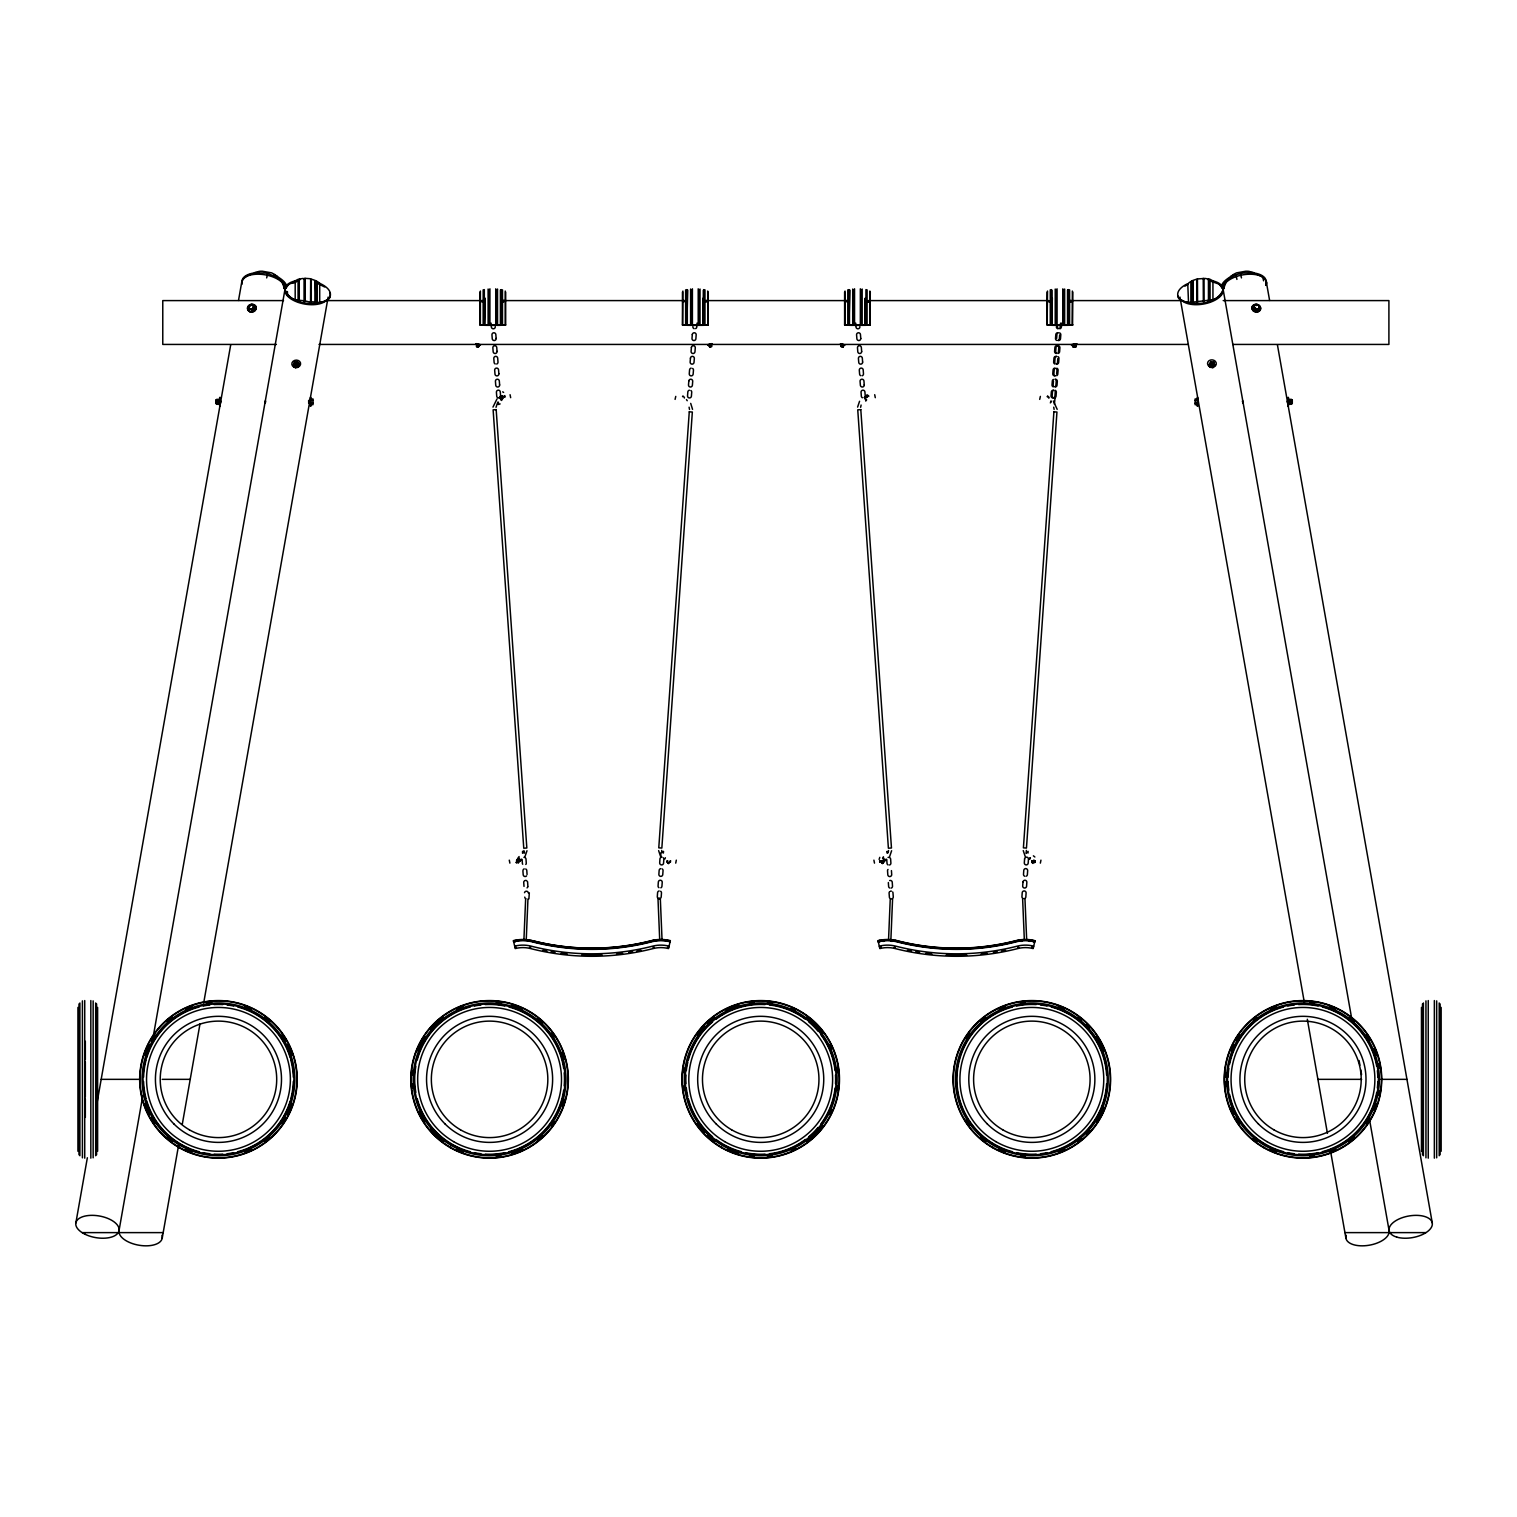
<?xml version="1.0" encoding="UTF-8"?>
<svg xmlns="http://www.w3.org/2000/svg" width="1517" height="1517" viewBox="0 0 1517 1517"><rect width="100%" height="100%" fill="white"/><g stroke="black" fill="none" stroke-linecap="round" stroke-linejoin="round"><path stroke-width="1.5" d="M217.159 400.374L217.5 403.313M217.159 401.284C216.779 402.233 217.879 403.693 215.831 403.332M215.831 400.924L217.822 403.181M217.481 401.417L217.519 401.815M215.831 403.257L216.172 401.284M216.703 403.257L216.495 400.924M216.817 403.2L217.481 402.214M1211.002 364.023C1208.973 371.001 1216.71 361.994 1209.959 365.369L1209.997 366.185M1212.823 367.664L1214.586 365.806L1213.657 362.051L1210.831 361.653L1208.954 364.99L1210.016 367.266L1212.823 367.664L1213.297 365.294L1211.742 363.871M1213.24 366.204L1213.221 362.904M220.97 401.19L220.534 403.257M264.982 401.19L264.792 402.707M523.915 939.8L525.64 898.898M526.247 939.914L527.954 898.993M888.545 939.8L890.251 898.898M890.877 939.914L892.584 898.993M500.117 403.92L498.524 404.489L498.6 402.934M882.022 863.173L882.591 860.803M882.117 862.87L882.799 861.315M883.88 861.675L883.141 862.509L883.065 860.67M522.55 853.256L522.55 851.321M887.18 853.256L887.18 851.321M217.519 402.593L216.836 401L216.495 402.441L217.5 401.284M661.147 857.314C659.952 850.127 661.564 853.749 663.479 851.359M663.384 853.066L663.498 851.625M1026.042 853.426L1026.269 851.985M1028.014 853.066L1028.109 851.359M1223.195 289.69L1225.793 282.864M697.043 323.121L696.739 327.008A1.953 1.953 0 0 1 695.639 328.601M667.177 860.651L667.12 862.414M667.461 860.727L667.442 862.49M667.632 860.765L667.613 862.301A2.162 1.081 -83.7 0 0 669.452 862.377M670.23 860.765L670.04 862.054M670.609 860.708L670.4 862.244M1053.443 381.032L1053.139 384.901A1.953 1.953 0 0 0 1053.594 386.323M1056.628 338.443L1056.913 334.555A1.953 1.953 0 0 1 1058.013 332.944M1056.666 374.073L1056.97 370.205A1.953 1.953 0 0 0 1056.496 368.783M1057.823 358.467L1057.539 362.335A1.953 1.953 0 0 1 1056.439 363.947M1059.681 334.859L1059.378 338.746A1.953 1.953 0 0 1 1058.278 340.339M1060.554 323.121L1060.25 327.008A1.953 1.953 0 0 1 1059.587 328.336M1054.41 404.299L1055.017 398.004M1061.672 323.121L1061.369 327.008A1.953 1.953 0 0 1 1059.795 328.772M1031.788 860.651L1031.75 862.414M1032.072 860.727L1032.053 862.49M1034.67 862.054L1034.859 860.765M1035.239 860.708L1035.03 862.244M1210.016 367.266L1210.13 365.768C1209.732 368.119 1211.078 363.132 1212.367 364.232M1210.831 361.653L1210.585 362.885M1214.586 365.806L1213.657 362.051M1287.592 403.257L1287.156 401.19M1253.725 308.899L1254.256 305.391L1256.834 304.519L1259.129 306.093L1258.617 309.601L1256.019 310.473L1253.725 308.899L1254.256 305.391M1210.282 366.204L1210.016 364.668M1209.921 365.768L1210.319 364.82M1213.543 366.185L1213.714 364.175M1210.509 281.138L1219.365 284.229L1223.138 289.444C1217.734 305.012 1191.224 306.984 1178.993 298.773A22.888 11.34 -8.4 0 1 1177.837 295.967M1212.481 364.744L1212.974 362.639L1210.794 362.885M304.784 279.109L303.078 278.445A56.774 45.396 -32.1 0 0 299.247 279.166L299.266 300.157A52.014 41.812 47.6 0 1 300.669 300.442A53.474 46.041 22.4 0 1 303.078 300.669L304.784 301.618L304.898 278.332L309.525 278.654L310.663 278.938L310.549 302.281L312.426 301.845A56.774 45.396 -32.1 0 1 316.105 302.111L315.327 280.512A53.816 46.344 22.4 0 0 312.426 279.507L310.663 278.938M304.784 301.618L304.898 278.332M310.549 302.281L304.898 300.859M315.138 281.157L316.105 280.91M315.138 281.157L317.243 281.536A11.283 9.064 47.6 0 1 318.873 282.598A5.347 4.286 47.6 0 1 319.423 283.091L320.371 283.641A22.888 11.34 9.1 0 1 322.723 302.035L319.063 302.471A10.448 7.149 -49.2 0 0 317.906 302.357L315.138 302.717L316.105 302.111M481.23 301.542L481.363 300.556M503.094 301.542L503.227 300.556M684.091 301.864L684.091 300.366M683.807 301.314L684.831 301.2M705.595 300.556L705.462 301.542M706.448 301.58L706.77 300.556M845.841 301.39L847.169 301.523M868.217 301.864L867.629 300.859M1048.342 300.556L1048.209 301.542M1048.494 300.973L1049.404 301.409M1049.669 301.39L1048.342 300.707M1070.225 301.693L1070.225 300.556M1070.092 301.39L1071.078 300.821L1070.585 301.712M1266.031 284.949L1266.316 281.84L1269.615 300.461M1287.971 406.063L1287.971 404.925M265.74 401.19L265.361 402.707M75.85 1222.986L87.36 1157.755M96.804 1104.167L230.717 344.738M238.51 300.461L241.791 281.84A21.921 10.96 10 0 1 265.285 274.842A21.921 10.96 10 0 1 284.968 289.444C290.373 305.012 316.901 306.984 329.113 298.773A22.888 11.34 8.4 0 0 329.891 292.952M142.845 1095.483L119.028 1230.59A21.921 10.96 10 0 0 141.555 1245.59A21.921 10.96 10 0 0 161.959 1235.274M153.122 1037.23L284.968 289.444L288.761 284.229L297.616 281.138M297.863 363.397L294.582 363.549L294.905 366.223L295.132 362.639L297.692 363.208M295.398 363.966L295.246 366.602L297.616 366.697M297.825 364.763L297.123 366.981L294.734 366.374M297.616 366.09L296.744 363.909L294.905 365.54L296.346 363.682L297.901 365.862L295.758 363.796L297.863 365.407L295.246 366.431L297.237 366.943M162.205 1238.213L178.627 1145.032M182.324 1124.059L199.997 1023.88M203.695 1002.927L328.146 297.067M297.844 366.014C297.579 362.127 298.527 368.309 295.341 366.318M253.832 310.283L252.675 311.478M294.488 365.237L294.772 363.758L295.948 367.114L294.526 365.464M295.284 366.792L294.924 364.952L296.915 364.194L294.848 365.862L295 364.327L296.422 364.232M298.128 366.185L298.128 364.876M492.968 407.106L497.007 398.914M496.021 407.315L497.5 402.953M523.479 852.801L523.934 850.525M526.987 850.734L524.996 856.574M675.729 863.135L676.317 860.139M857.598 407.106L859.57 401.265M860.651 407.315L861.106 405.039M888.545 850.525L888.109 852.801L887.085 851.814M891.617 850.734L889.626 856.574M1040.359 863.135L1040.946 860.139M517.657 859.911L517.809 861.884M879.12 859.437L879.784 857.333M1256.607 305.581L1256.834 304.519M1256.019 310.473L1258.845 308.539L1258.617 309.601M1258.901 307.155L1259.129 306.093M266.67 277.895L267.675 273.325C259.009 272.358 246.949 272.51 242.189 280.759A17.18 8.837 10.4 0 0 241.658 282.219M283.963 288.495L284.343 283.034L276.492 277.232L267.675 273.325M675.084 399.388L675.767 396.392M1039.714 399.388L1040.378 396.392M1034.992 940.635L1033.134 948.561A30.89 30.89 0 0 0 1017.812 948.561A247.062 247.062 0 0 1 895.201 948.561A30.89 30.89 0 0 0 879.86 948.561L878.021 940.635L879.443 940.312A38.949 38.949 0 0 1 895.618 940.35L896.983 940.938L895.542 940.654A38.665 38.665 0 0 0 879.519 940.654L878.134 941.109L879.443 940.331M1243.087 403.351L1242.366 401.19M476.66 344.056L476.357 345.193L479.22 345.971L479.524 344.833M477.798 345.573L478.102 344.435M842.409 345.573L842.712 344.435M298.109 367.266L299.058 363.492L297.294 361.653L294.469 362.051L293.54 365.806L295.284 367.664L298.109 367.266C295.872 359.434 297.844 369.446 296.27 366.28M297.768 365.313L297.104 366.811L299.058 363.492M294.867 364.213L296.403 362.62L299.171 364.99M220.136 404.925L220.155 406.063M241.81 281.441L242.853 278.502A22.888 11.757 9.9 0 1 254.022 272.984L254.591 272.662A9.823 7.623 -32.1 0 1 257.131 271.865L259.198 272.055L258.364 271.562A52.014 40.409 -32.1 0 1 259.843 271.278A53.474 45.169 -8.9 0 1 262.289 271.221L271.581 272.851A56.774 45.813 45.4 0 1 275.07 274.691L274.103 274.918L276.758 275.734A10.448 7.357 63.9 0 1 277.801 276.739L281.138 279.109A22.888 11.776 11.1 0 1 286.485 285.367M664.939 858.944L665.375 857.75M1029.569 858.944L1030.005 857.75M1029.929 858.963L1030.384 857.769M1050.598 402.043L1051.053 400.867M253.282 308.292L252.201 309.278M1213.221 364.914C1212.405 360.667 1211.761 364.004 1213.448 363.397M1213.657 364.573L1212.804 366.052M293.54 365.806L294.582 363.549M1254.995 307.287L1254.787 308.539M481.136 301.219L482.159 301.864L482.539 300.556M503.947 301.618L504.402 300.556M706.77 301.693L706.6 300.442M847.301 301.542L846.164 300.594M1048.209 300.688L1049.157 301.712M1071.533 301.542L1070.812 300.347L1069.997 301.371M297.427 366.602L298.147 365.369M294.488 363.777L294.563 364.839M297.673 366.507L298.072 365.464M284.968 289.444L286.903 286.182M1050.333 402.896L1051.224 401.645M1221.792 286.239C1230.666 272.055 1252.758 268.016 1265.406 279.299M295.625 362.734L295.019 363.606M883.558 860.973L883.065 862.054L883.766 861.334M528.902 898.879L529.319 892.792M519.098 856.555L517.904 858.129M521.431 859.153L520.426 860.196M865.733 401.076L866.643 399.824M883.463 856.764L882.534 858.129M886.061 859.153L885.056 860.196M501.52 400.488L502.999 398.042M885.7 859.665L884.809 860.86M499.302 397.606L500.231 396.392M520.653 860.234L519.724 861.447M517.866 859.134L516.425 860.935M502.26 397.151L503.037 396.184M517.695 860.689L516.254 862.433M867.174 394.667L866.966 395.653M518.188 863.173L519.269 861.675M882.42 863.23L883.368 862.509L882.363 863.666M883.122 863.021L883.899 861.997M1188.418 283.395L1188.683 283.091A5.347 4.286 -47.6 0 1 1189.252 282.598A11.283 9.064 -47.6 0 1 1190.883 281.555L1192.969 280.986L1192.002 280.91L1192.002 302.111L1192.988 302.717L1190.2 302.357A10.448 7.149 49.2 0 0 1189.044 302.471L1185.403 302.035A22.888 11.34 -9.1 0 1 1187.754 283.641L1188.532 302.623M1210.263 363.397L1211.135 362.43M1210.168 364.649L1211.761 363.511L1213.524 365.369M1210.13 364.99L1211.362 364.08M1210.661 364.592L1210.737 366.242M1213.467 365.313L1212.898 366.242L1214.7 364.308M1211.324 367.285L1213.429 365.844M1213.088 366.886L1212.993 364.744M1212.841 366.792L1213.638 364.933L1212.936 365.711L1212.5 364.573M880.182 862.073L880.41 860.86M868.577 301.618L869.165 300.688L868.027 300.594M295.038 364.744L295.872 363.568M297.635 366.867L298.072 364.308M1208.954 364.99L1212.841 362.904M298.072 299.987A9.823 7.888 47.6 0 0 295.644 299.797L295.132 299.968A22.888 11.359 7.9 0 1 285.48 291.681L285.082 288.647A22.888 11.359 7.9 0 1 292.781 281.593L295.663 280.645A10.221 6.997 -49.2 0 1 297.749 279.564L300.082 279.659L299.266 279.166M1208.859 300.157L1208.044 301.03L1210.054 299.949L1210.054 279.431L1208.044 279.659L1208.859 279.166L1208.859 300.157A52.014 41.812 -47.6 0 0 1207.456 300.442A53.474 46.041 -22.4 0 0 1205.048 300.669L1195.699 301.845A56.774 45.396 32.1 0 0 1192.002 302.111M249.509 309.601L248.978 306.093L251.272 304.519L253.87 305.391L254.382 308.899L252.087 310.473L249.281 308.539L251.86 309.411L254.154 307.837L253.87 305.391M308.653 400.393L308.71 403.332M1197.558 302.281L1197.444 278.938L1205.048 278.445A56.774 45.396 32.1 0 1 1208.859 279.166M1213.164 365.995L1212.197 366.943M297.104 366.811L296.555 366.431M295.512 362.961L297.597 363.435L297.294 361.653M481.363 300.707L482.368 300.594M705.595 300.707L706.6 300.594M706.77 301.523L705.727 301.409M845.974 301.523L847.301 301.39L846.353 300.518M868.71 301.58L868.653 301.712M1071.021 301.864L1071.078 300.821M1257.384 309.032L1254.843 308.292M1184.91 286.163L1187.868 284.456M1192.002 280.91L1192.874 280.455A53.816 46.344 -22.4 0 1 1195.68 279.507L1197.444 278.938M296.422 364.573L295.758 363.796M1210.869 363.359L1213.543 363.549M1212.216 366.583L1210.357 365.862M1210.054 299.987A9.823 7.888 -47.6 0 1 1212.462 299.797L1212.974 299.968A22.888 11.359 -7.9 0 0 1222.645 291.681L1223.024 288.647A22.888 11.359 -7.9 0 0 1215.345 281.593L1212.462 280.645A10.221 6.997 49.2 0 0 1210.376 279.564L1210.054 279.431M297.199 366.583L297.465 365.806M503.606 300.366L503.606 301.864M503.397 300.594L683.522 300.594M1049.366 301.788L1048.437 301.314M502.411 396.43L499.681 397.359L501.956 395.653M864.311 397.359L867.041 396.43M864.425 397.587L867.098 396.658M867.193 396.961L864.557 397.871L865.581 399.919M517.468 861.182L520.16 860.253M517.581 861.599L520.35 860.67M882.022 860.86L884.639 859.968L883.634 857.958M882.154 861.409L884.885 860.48M882.173 860.689L884.98 860.67M297.635 363.359L295.303 363.284L296.782 363.397M1257.081 309.221L1254.995 308.615M707.643 344.757L711.947 343.619M707.718 345.004L712.326 343.771M709.273 345.099L711.037 344.624M709.197 345.307L711.226 344.89M709.311 345.781L711.264 345.004M709.482 346.369L711.416 345.592M709.539 346.616L711.511 345.952M709.596 346.843L711.568 346.198M709.691 347.203L711.701 346.653M1071.154 344.757L1075.837 343.771M1076.956 343.771L1072.121 344.833L1072.424 345.971L1075.875 345.004M1072.671 345.193L1076.084 344.056L1076.406 345.193L1072.86 345.895M1072.728 345.421L1075.781 344.643M1072.955 346.255L1076.008 345.478M1073.05 346.616L1076.141 345.952M1073.107 346.843L1076.198 346.198M1073.202 347.203L1076.293 346.54M1074.32 347.203L1076.33 346.653M500.401 290.05L500.401 325.207L502.487 325.245A8.723 1.138 0 0 0 504.63 325.15L505.673 324.96L505.673 292.041M513.467 940.938L514.87 940.597A38.665 38.665 0 0 1 530.931 940.654M513.58 941.431L514.984 941.09A38.209 38.209 0 0 1 530.836 941.09L532.239 941.431A240.065 240.065 0 0 0 651.514 941.431L652.917 941.09A38.209 38.209 0 0 1 668.769 941.09L670.173 941.412M513.656 941.81L515.059 941.488A37.811 37.811 0 0 1 530.741 941.488L532.145 941.81A240.445 240.445 0 0 0 651.608 941.829L652.993 941.488A37.811 37.811 0 0 1 668.694 941.488L670.078 941.81M513.77 942.209L515.154 941.886M651.343 940.73L652.746 940.312A39.006 39.006 0 0 1 668.94 940.312L670.362 940.635L668.504 948.561A30.89 30.89 0 0 0 653.182 948.561A247.062 247.062 0 0 1 530.571 948.561A30.89 30.89 0 0 0 515.249 948.561L513.391 940.635L514.813 940.312A38.949 38.949 0 0 1 530.988 940.35L532.41 940.692A239.496 239.496 0 0 0 651.381 940.862L652.784 940.464A38.665 38.665 0 0 1 668.864 940.654L670.249 941.109M651.438 941.109L652.841 940.768M878.21 941.431L879.613 941.09A38.209 38.209 0 0 1 895.466 941.09L896.869 941.431A240.065 240.065 0 0 0 1016.143 941.431L1017.547 941.09A38.209 38.209 0 0 1 1033.399 941.09L1034.803 941.431M878.286 941.81L879.689 941.488A37.811 37.811 0 0 1 895.371 941.488L896.775 941.81A240.445 240.445 0 0 0 1016.238 941.829L1017.623 941.488A37.811 37.811 0 0 1 1033.305 941.488L1034.708 941.81M878.381 942.209L879.784 941.886M1016.068 941.109L1017.414 940.502A38.665 38.665 0 0 1 1033.494 940.654L1034.878 941.109M1072.784 292.041L1072.405 325.017L1072.348 291.036M251.803 309.354L253.339 308.539L252.562 306.832M708.155 292.041L707.775 325.017L707.718 291.036M870.284 292.041L869.905 325.017L869.867 291.036M708.06 324.96L706.903 325.169A8.723 1.138 0 0 1 704.969 325.245L702.902 325.188L702.902 298.28M870.189 324.96L869.241 325.15A8.723 1.138 0 0 1 867.098 325.245L865.031 325.188L865.031 298.28M1072.69 324.96L1071.742 325.15A8.723 1.138 0 0 1 1069.58 325.245L1067.532 325.188L1067.532 290.05M484.321 289.595L484.321 325.283A51.085 6.675 0 0 0 488.114 325.34L489.915 325.264M686.822 289.595L686.822 325.283A51.085 6.675 0 0 0 690.595 325.34L692.397 325.264M848.951 289.595L848.951 325.283A51.085 6.675 0 0 0 852.725 325.34L854.545 325.264M1051.433 289.595L1051.433 325.283A51.085 6.675 0 0 0 1055.225 325.34L1057.027 325.264M484.321 325.283L485.231 298.28M686.822 325.283L687.713 290.05M848.951 325.283L849.861 290.05M1051.433 325.283L1052.343 298.28M479.979 292.041L479.979 324.96L481.23 325.169A8.723 1.138 0 0 0 483.165 325.245L485.231 325.188M682.46 292.041L682.46 324.96L683.522 325.15A8.723 1.138 0 0 0 685.665 325.245L687.713 325.188M844.609 292.041L844.609 324.96L845.86 325.169A8.723 1.138 0 0 0 847.794 325.245L849.861 325.188M1047.09 292.041L1047.09 324.96L1048.133 325.15A8.723 1.138 0 0 0 1050.276 325.245L1052.343 325.188M215.831 400.298L217.822 400.393M283.508 300.594L162.774 300.594L162.774 344.435L276.397 344.435M326.098 300.594L479.96 300.594M707.206 300.594L846.846 300.594M870.53 300.594L1048.057 300.594M1071.723 300.594L1180.605 300.594M1223.214 300.594L1388.908 300.594L1388.908 344.435L1232.676 344.435M480.074 324.96L483.449 324.96A34.322 4.475 0 0 0 492.816 325.15A34.322 4.475 0 0 0 502.203 324.96L505.673 324.96M682.46 324.96L685.949 324.96A34.322 4.475 0 0 0 695.317 325.15A34.322 4.475 0 0 0 704.684 324.96L708.155 324.96M844.609 324.96L848.079 324.96A34.322 4.475 0 0 0 857.446 325.15A34.322 4.475 0 0 0 866.814 324.96L870.284 324.96M1072.784 324.96L1069.314 324.96A34.322 4.475 0 0 1 1059.928 325.15A34.322 4.475 0 0 1 1050.56 324.96L1047.09 324.96L1047.526 291.036M495.737 325.264L497.538 325.34A51.085 6.675 0 0 0 501.312 325.283L501.312 289.595M698.218 325.264L700.02 325.34A51.085 6.675 0 0 0 703.812 325.283L703.812 289.595M860.348 325.264L862.168 325.34A51.085 6.675 0 0 0 865.942 325.283L865.942 289.595M1062.848 325.264L1064.65 325.34A51.085 6.675 0 0 0 1068.442 325.283L1068.442 289.595M319.006 344.435L1187.697 344.435M310.871 398.971L313.014 398.971L313.014 404.679L310.871 404.679M1197.235 398.971L1195.112 398.971L1195.112 404.679L1197.235 404.679M1288.616 399.35L1291.422 399.35L1291.422 404.28L1288.616 404.28M310.871 400.393L313.014 400.393M1195.112 400.393L1197.235 400.393M217.822 401.303L215.831 400.64M216.703 401.74L217.822 401.683M219.491 401.948L216.703 402.46L217.822 402.46M1288.616 401.815L1291.422 401.815M216.703 402.138L217.822 402.138M215.831 402.991L217.822 403.01M310.871 403.238L313.014 403.238M1195.112 403.238L1197.235 403.238M101.184 1079.346L139.166 1079.346M162.186 1079.346L190.213 1079.346M1317.913 1079.346L1361.659 1079.346M1380.849 1079.346L1406.942 1079.346M82.316 1232.619L118.098 1232.619M119.198 1232.619L163.191 1232.619M1344.934 1232.619L1388.927 1232.619M1390.027 1232.619L1425.809 1232.619M296.194 363.34L296.725 362.677M216.703 402.081L216.836 403.048L216.817 401.417M251.86 309.601L250.722 309.032M868.217 301.712L869.241 300.859M1211.4 366.393L1210.547 366.147M682.65 324.979L682.897 291.036M844.931 324.998L845.026 291.036M1034.954 940.787L1033.57 940.312A39.006 39.006 0 0 0 1017.376 940.312L1015.954 940.635A239.307 239.307 0 0 1 897.04 940.654M1033.229 941.886L1034.613 942.209M895.618 940.312L897.04 940.635M530.988 940.388L532.334 940.976L530.893 940.768M480.358 325.017L480.396 291.036M840.437 343.771L845.045 345.004M841.594 344.643L843.604 345.193M841.556 344.776L843.509 345.535M841.347 345.592L843.376 346.009M841.252 345.952L843.243 346.483M843.187 346.729L841.177 346.198L843.092 347.09M841.063 346.653L843.054 347.203M476.167 343.619L480.491 344.757M475.807 343.771L480.415 345.004M476.964 344.643L478.974 345.193M476.907 344.89L478.841 345.667M476.755 345.478L478.727 346.141M476.622 345.952L478.632 346.483M476.566 346.198L478.538 346.843M476.49 346.426L478.462 347.09M476.528 346.748L478.291 347.222M251.462 309.582L250.495 308.766M317.281 283.319L324.695 286.997M502.677 391.841L503.625 392.41M1033.38 855.816L1034.859 857.01M1253.535 272.662L1254.047 272.984A22.888 11.757 -9.9 0 1 1265.273 278.502L1266.316 281.441A22.888 11.757 -9.9 0 1 1265.823 284.589M1211.021 366.811L1210.054 365.464M295.568 366.811L294.45 364.573M1253.952 307.837L1256.247 309.411M299.266 300.157L300.082 301.03L298.072 299.949L298.072 279.431M282.333 282.864L284.931 289.69M293.407 364.308L294.943 365.275M866.378 395.444L866.984 396.733M1212.936 363.17L1213.6 365.597M1034.841 861.277L1033.854 859.987M1034.746 862.623L1033.589 861.277M1053.348 400.981L1057.178 409.362M686.461 399.597L687.22 400.716M284.949 284.039L286.334 286.239M1221.223 286.182L1223.138 289.444L1352.121 1020.941M1213.164 363.796L1213.562 364.839M500.932 399.881L499.946 397.871L502.563 396.961L502.867 398.08M519.023 857.958L520.009 859.968L517.392 860.86L516.994 859.399M1025.227 856.517L1023.254 850.601M660.597 856.517L658.625 850.601M690.709 403.389L692.548 409.362M294.829 365.616L294.469 362.051M1074.965 344.056L1075.288 345.193M1074.662 344.435L1074.965 345.573M1073.543 344.435L1073.846 345.573M1073.24 344.833L1073.543 345.971M711.473 344.056L711.776 345.193L708.913 345.971L708.61 344.833M710.032 344.435L710.335 345.573M1262.694 276.72L1263.604 280.816M1240.432 273.325L1241.456 277.895M1235.938 274.975L1236.924 279.412M1223.176 284.039L1224.162 288.495M1243.333 402.707L1243.144 401.19M254.154 307.837L254.382 308.899M251.272 304.519L249.224 307.155L248.978 306.093M251.86 309.411L252.087 310.473M879.822 862.244L879.613 860.746M504.744 395.596L504.971 397.094M504.402 395.766L504.573 397.056M874.702 394.704L875.29 397.682M873.906 860.158L874.494 863.135M510.072 394.704L510.66 397.682M509.276 860.158L509.883 863.135M1026.307 850.392L1026.762 852.706M661.677 850.392L662.133 852.706M1277.409 344.738L1432.276 1222.986M1359.099 1060.535L1359.934 1065.199M1360.749 1069.845L1361.564 1074.51M1369.794 1121.101L1389.098 1230.59A21.921 10.96 -10 0 1 1366.57 1245.59A21.921 10.96 -10 0 1 1346.167 1235.274M1179.961 297.067L1304.43 1002.927M1307.313 1019.234L1327.432 1133.37M1330.712 1152.01L1345.92 1238.213M1053.727 407.182L1054.106 409.476M689.097 407.182L689.495 409.476M297.692 364.857L297.901 365.673M294.412 364.175L294.582 366.185M855.702 323.121L856.005 327.008A1.953 1.953 0 0 0 858.091 328.791A1.953 1.953 0 0 0 859.892 326.705M498.031 401.872L498.183 403.825M491.091 323.121L491.375 327.008A1.953 1.953 0 0 0 493.48 328.791A1.953 1.953 0 0 0 495.263 326.705M294.962 363.227L295.284 367.664M241.791 281.84L241.98 284.286M891.427 870.606L891.693 874.494A1.953 1.953 0 0 1 889.891 876.561A1.953 1.953 0 0 1 887.805 874.759L887.54 870.872A1.953 1.953 0 0 1 888.014 869.469M886.743 859.418L887.009 863.287A1.953 1.953 0 0 0 888.109 864.918M888.355 882.534L888.621 886.402A1.953 1.953 0 0 0 889.721 888.014M527.063 874.494L526.797 870.606A1.953 1.953 0 0 0 525.716 868.994M527.878 886.137L527.613 882.249A1.953 1.953 0 0 0 527.29 881.301M524.427 851.947L524.503 853.123M522.113 859.418L522.379 863.287A1.953 1.953 0 0 0 522.72 864.254M522.91 870.872L523.194 874.759A1.953 1.953 0 0 0 526.589 875.897M524.01 886.402L523.725 882.534A1.953 1.953 0 0 1 524.199 881.112M1024.961 898.804L1026.668 939.706M1022.629 898.898L1024.335 939.819M660.331 898.804L662.038 939.706M659.137 898.007L659.174 899.221M657.999 898.898L659.705 939.819M1048.949 397.075L1048.987 398.061M684.319 397.075L684.357 398.061M1441.15 1007.421L1441.15 1151.27M1440.126 1003.913L1440.126 1154.797M1439.216 1002.965L1439.216 1155.745M1436.675 1000.879L1436.675 1157.831M1434.361 1000.556L1434.361 1158.154M1428.255 1000.556L1428.255 1158.154M1425.942 1000.879L1425.942 1157.831M1423.401 1002.965L1423.401 1155.745M1422.491 1003.913L1422.491 1154.797M1421.467 1007.421L1421.467 1151.27M1292.294 400.298L1292.294 403.351M1292.124 399.976L1292.124 403.655M1291.782 399.976L1291.782 403.655M1291.119 399.976L1291.119 403.655M1290.796 399.976L1290.796 403.655M1290.455 399.976L1290.455 403.655M1290.114 400.393L1290.114 401.645M1290.114 402.119L1290.114 403.313M1289.791 400.393L1289.791 401.645M1289.791 402.119L1289.791 403.313M1289.45 400.393L1289.45 401.645M1289.45 402.119L1289.45 403.313M1289.128 400.393L1289.128 401.645M1289.128 402.119L1289.128 403.313M1288.464 397.435L1288.464 406.215M1287.952 397.435L1287.952 406.215M1212.936 281.043L1212.936 299.968M1208.442 279.697L1208.442 300.897M1204.043 279.052L1204.043 301.466M1203.228 278.332L1203.341 301.618M1197.747 397.587L1197.747 406.215M1197.235 397.435L1197.235 406.215M1196.856 279.868L1196.856 302.338M1192.969 280.986L1192.988 302.717M1192.59 281.29L1192.59 302.698M1190.883 281.536L1190.883 302.243M1069.599 289.842L1069.599 325.245M1067.93 290.24L1067.93 325.188M1064.65 289.026L1064.65 325.34M1063.569 289.709L1063.569 325.264M1062.848 288.799L1062.848 325.378L1059.928 325.378L1057.027 325.378L1057.027 288.799M1056.306 289.709L1056.306 325.264M1055.225 289.026L1055.225 325.34M1051.945 290.24L1051.945 325.188M1050.276 289.842L1050.276 325.245M867.098 289.842L867.098 325.245M865.43 298.432L865.43 325.188M862.168 289.026L862.168 325.34M861.068 289.709L861.068 325.264M860.348 288.799L860.348 325.378L857.939 325.378L854.545 325.378L854.545 288.799M853.824 289.709L853.824 325.264M852.725 289.026L852.725 325.34M849.463 290.24L849.463 325.188M847.794 289.842L847.794 325.245M704.969 289.842L704.969 325.245M703.3 290.24L703.3 325.188M700.02 289.026L700.02 325.34M698.939 289.709L698.939 325.264M698.218 288.799L698.218 325.378L695.791 325.378L692.397 325.378L692.397 288.799M691.676 289.709L691.676 325.264M690.595 289.026L690.595 325.34M687.315 290.24L687.315 325.188M685.646 289.842L685.646 325.245M505.237 291.036L505.237 325.093M502.487 289.842L502.487 325.245M500.8 290.24L500.8 325.188M497.538 289.026L497.538 325.34M496.457 289.709L496.457 325.264M495.737 288.799L495.737 325.378L492.816 325.378L489.915 325.378L489.915 288.799M489.195 289.709L489.195 325.264M488.114 289.026L488.114 325.34M484.833 298.432L484.833 325.188M483.165 289.842L483.165 325.245M319.708 283.395L319.708 302.698M317.243 281.536L317.243 302.243M315.517 281.29L315.517 302.698M315.157 280.986L315.138 302.717M311.269 279.868L311.269 302.338M310.871 397.435L310.871 406.215M310.378 397.435L310.378 406.215M304.064 279.052L304.064 301.466M295.189 281.043L295.189 299.968M287.434 291.567L287.434 295.663M220.174 397.435L220.174 406.215M219.662 397.435L219.662 406.215M218.998 400.393L218.998 401.645M218.998 402.119L218.998 403.313M218.657 400.393L218.657 401.645M218.657 402.119L218.657 403.313M218.334 400.393L218.334 401.645M218.334 402.119L218.334 403.313M217.993 400.393L217.993 401.645M217.993 402.119L217.993 403.313M217.671 399.976L217.671 403.655M217.329 399.976L217.329 403.655M216.666 399.976L216.666 403.655M216.324 399.976L216.324 403.655M216.002 399.976L216.002 403.655M97.619 1007.421L97.619 1151.27M96.595 1003.913L96.595 1154.797M95.685 1002.965L95.685 1155.745M93.144 1000.879L93.144 1157.831M90.83 1000.556L90.83 1158.154M85.331 1041.307L85.331 1059.662M85.331 1061.843L85.331 1096.867M85.331 1099.048L85.331 1117.403M84.724 1000.556L84.724 1158.154M82.411 1000.879L82.411 1157.831M79.889 1002.965L79.889 1155.745M78.979 1003.913L78.979 1154.797M77.936 1007.421L77.936 1151.27M564.21 1099.351A77.253 77.253 0 0 1 562.181 1105.76M554.141 1121.784A77.253 77.253 0 0 1 551.562 1125.481M542.612 1135.531A77.253 77.253 0 0 1 537.511 1139.95M522.246 1149.374A77.253 77.253 0 0 1 511.722 1153.375M500.781 1155.802A77.253 77.253 0 0 1 496.306 1156.314M463.178 1151.953A77.253 77.253 0 0 1 456.92 1149.374M443.457 1141.334A77.253 77.253 0 0 1 430.411 1129.027M425.025 1121.784A77.253 77.253 0 0 1 419.564 1112.018M412.852 1088.315A77.253 77.253 0 0 1 412.453 1083.821M412.453 1074.889A77.253 77.253 0 0 1 412.852 1070.395M417.782 1050.826A77.253 77.253 0 0 1 425.025 1036.926M430.411 1029.683A77.253 77.253 0 0 1 443.457 1017.376M456.92 1009.336A77.253 77.253 0 0 1 463.178 1006.757M496.306 1002.396A77.253 77.253 0 0 1 500.781 1002.908M511.722 1005.335A77.253 77.253 0 0 1 522.246 1009.336M537.511 1018.76A77.253 77.253 0 0 1 542.612 1023.179M551.562 1033.229A77.253 77.253 0 0 1 554.141 1036.926M562.181 1052.95A77.253 77.253 0 0 1 564.21 1059.359M291.795 1103.636A77.253 77.253 0 0 1 287.49 1114.047M285.367 1117.991A77.253 77.253 0 0 1 281.745 1123.661M269.836 1137.048A77.253 77.253 0 0 1 264.584 1141.334M251.12 1149.374A77.253 77.253 0 0 1 244.863 1151.953M192.052 1151.953A77.253 77.253 0 0 1 185.795 1149.374M172.331 1141.334A77.253 77.253 0 0 1 167.079 1137.048M155.151 1123.661A77.253 77.253 0 0 1 151.548 1117.991M149.424 1114.047A77.253 77.253 0 0 1 145.12 1103.636M145.12 1055.073A77.253 77.253 0 0 1 149.424 1044.663M151.548 1040.719A77.253 77.253 0 0 1 155.151 1035.049M167.079 1021.662A77.253 77.253 0 0 1 172.331 1017.376M185.795 1009.336A77.253 77.253 0 0 1 192.052 1006.757M207.26 1002.908A77.253 77.253 0 0 1 211.735 1002.396M244.863 1006.757A77.253 77.253 0 0 1 251.12 1009.336M264.584 1017.376A77.253 77.253 0 0 1 269.836 1021.662M281.745 1035.049A77.253 77.253 0 0 1 285.367 1040.719M287.49 1044.663A77.253 77.253 0 0 1 291.795 1055.073M1103.636 1107.865A77.253 77.253 0 0 1 1096.393 1121.784M1089.528 1130.734A77.253 77.253 0 0 1 1086.456 1133.976M1081.507 1138.527A77.253 77.253 0 0 1 1077.961 1141.334M1064.498 1149.374A77.253 77.253 0 0 1 1058.24 1151.953M1025.113 1156.314A77.253 77.253 0 0 1 1020.638 1155.802M1005.43 1151.953A77.253 77.253 0 0 1 999.172 1149.374M985.709 1141.334A77.253 77.253 0 0 1 980.456 1137.048M969.856 1125.481A77.253 77.253 0 0 1 966.064 1119.906M966.064 1038.804A77.253 77.253 0 0 1 969.856 1033.229M980.456 1021.662A77.253 77.253 0 0 1 985.709 1017.376M999.172 1009.336A77.253 77.253 0 0 1 1005.43 1006.757M1020.638 1002.908A77.253 77.253 0 0 1 1025.113 1002.396M1058.24 1006.757A77.253 77.253 0 0 1 1064.498 1009.336M1077.961 1017.376A77.253 77.253 0 0 1 1081.507 1020.183M1086.456 1024.715A77.253 77.253 0 0 1 1089.528 1027.976M1096.393 1036.926A77.253 77.253 0 0 1 1103.636 1050.826M293.331 1081.507A74.902 74.902 0 0 1 290.809 1098.744M290.221 1100.811A74.902 74.902 0 0 1 237.847 1151.706M233.618 1152.692A74.902 74.902 0 0 1 227.152 1153.754M222.79 1154.134A74.902 74.902 0 0 1 214.125 1154.134M209.763 1153.754A74.902 74.902 0 0 1 203.297 1152.692M199.068 1151.706A74.902 74.902 0 0 1 146.694 1100.811M146.106 1098.744A74.902 74.902 0 0 1 143.584 1081.507M143.584 1077.184A74.902 74.902 0 0 1 146.106 1059.966M146.694 1057.88A74.902 74.902 0 0 1 199.068 1007.004M203.297 1005.999A74.902 74.902 0 0 1 209.763 1004.956M214.125 1004.576A74.902 74.902 0 0 1 222.79 1004.576M227.152 1004.956A74.902 74.902 0 0 1 233.618 1005.999M237.847 1007.004A74.902 74.902 0 0 1 290.221 1057.88M290.809 1059.966A74.902 74.902 0 0 1 293.331 1077.184M564.191 1072.841A74.902 74.902 0 0 1 564.191 1085.869M563.679 1090.211A74.902 74.902 0 0 1 508.972 1151.706M504.744 1152.692A74.902 74.902 0 0 1 485.25 1154.134M480.889 1153.754A74.902 74.902 0 0 1 474.423 1152.692M470.194 1151.706A74.902 74.902 0 0 1 417.232 1098.744M415.829 1092.373A74.902 74.902 0 0 1 415.829 1066.337M417.232 1059.966A74.902 74.902 0 0 1 470.194 1007.004M474.423 1005.999A74.902 74.902 0 0 1 480.889 1004.956M485.25 1004.576A74.902 74.902 0 0 1 504.744 1005.999M508.972 1007.004A74.902 74.902 0 0 1 563.679 1068.499M837.668 1086.077A77.253 77.253 0 0 1 837.156 1090.552M831.638 1109.951A77.253 77.253 0 0 1 829.742 1114.047M822.688 1125.481A77.253 77.253 0 0 1 806.835 1141.334M795.401 1148.388A77.253 77.253 0 0 1 791.305 1150.284M771.906 1155.802A77.253 77.253 0 0 1 767.431 1156.314M753.987 1156.314A77.253 77.253 0 0 1 749.512 1155.802M738.57 1153.375A77.253 77.253 0 0 1 728.046 1149.374M714.583 1141.334A77.253 77.253 0 0 1 707.68 1135.531M704.514 1132.384A77.253 77.253 0 0 1 697.403 1123.661M684.262 1090.552A77.253 77.253 0 0 1 683.75 1086.077M683.75 1072.633A77.253 77.253 0 0 1 684.262 1068.158M697.403 1035.049A77.253 77.253 0 0 1 704.514 1026.326M707.68 1023.179A77.253 77.253 0 0 1 714.583 1017.376M726.017 1010.322A77.253 77.253 0 0 1 738.57 1005.335M749.512 1002.908A77.253 77.253 0 0 1 753.987 1002.396M767.431 1002.396A77.253 77.253 0 0 1 771.906 1002.908M791.305 1008.426A77.253 77.253 0 0 1 795.401 1010.322M806.835 1017.376A77.253 77.253 0 0 1 822.688 1033.229M829.742 1044.663A77.253 77.253 0 0 1 831.638 1048.74M837.156 1068.158A77.253 77.253 0 0 1 837.668 1072.633M835.488 1075.022A74.902 74.902 0 0 1 835.488 1083.688M835.108 1088.049A74.902 74.902 0 0 1 820.792 1124.078M818.08 1127.51A74.902 74.902 0 0 1 808.864 1136.726M805.432 1139.438A74.902 74.902 0 0 1 769.403 1153.754M765.042 1154.134A74.902 74.902 0 0 1 745.549 1152.692M741.32 1151.706A74.902 74.902 0 0 1 715.986 1139.438M712.554 1136.726A74.902 74.902 0 0 1 688.358 1098.744M687.827 1096.639A74.902 74.902 0 0 1 686.31 1088.049M685.931 1083.688A74.902 74.902 0 0 1 685.931 1075.022M686.31 1070.661A74.902 74.902 0 0 1 687.827 1062.071M688.358 1059.966A74.902 74.902 0 0 1 712.554 1021.984M715.986 1019.272A74.902 74.902 0 0 1 765.042 1004.576M769.403 1004.956A74.902 74.902 0 0 1 805.432 1019.272M808.864 1021.984A74.902 74.902 0 0 1 818.08 1031.2M820.792 1034.632A74.902 74.902 0 0 1 835.108 1070.661M1106.614 1083.688A74.902 74.902 0 0 1 1051.224 1151.706M1046.995 1152.692A74.902 74.902 0 0 1 1040.529 1153.754M1036.168 1154.134A74.902 74.902 0 0 1 1016.674 1152.692M1012.446 1151.706A74.902 74.902 0 0 1 1012.446 1007.004M1016.674 1005.999A74.902 74.902 0 0 1 1036.168 1004.576M1040.529 1004.956A74.902 74.902 0 0 1 1046.995 1005.999M1051.224 1007.004A74.902 74.902 0 0 1 1106.614 1075.022M1379.408 1090.552A77.253 77.253 0 0 1 1378.612 1094.99M1376.298 1103.636A77.253 77.253 0 0 1 1373.89 1109.951M1369.87 1117.991A77.253 77.253 0 0 1 1366.248 1123.661M1354.34 1137.048A77.253 77.253 0 0 1 1349.087 1141.334M1335.624 1149.374A77.253 77.253 0 0 1 1329.366 1151.953M1314.158 1155.802A77.253 77.253 0 0 1 1309.683 1156.314M1276.556 1151.953A77.253 77.253 0 0 1 1270.298 1149.374M1256.834 1141.334A77.253 77.253 0 0 1 1253.289 1138.527M1239.654 1123.661A77.253 77.253 0 0 1 1236.052 1117.991M1233.928 1114.047A77.253 77.253 0 0 1 1231.159 1107.865M1226.001 1086.077A77.253 77.253 0 0 1 1225.736 1081.583M1225.736 1077.127A77.253 77.253 0 0 1 1226.001 1072.633M1231.159 1050.826A77.253 77.253 0 0 1 1233.928 1044.663M1236.052 1040.719A77.253 77.253 0 0 1 1239.654 1035.049M1253.289 1020.183A77.253 77.253 0 0 1 1256.834 1017.376M1270.298 1009.336A77.253 77.253 0 0 1 1276.556 1006.757M1309.683 1002.396A77.253 77.253 0 0 1 1314.158 1002.908M1329.366 1006.757A77.253 77.253 0 0 1 1335.624 1009.336M1349.087 1017.376A77.253 77.253 0 0 1 1354.34 1021.662M1366.248 1035.049A77.253 77.253 0 0 1 1369.87 1040.719M1373.89 1048.74A77.253 77.253 0 0 1 1376.298 1055.073M1378.612 1063.701A77.253 77.253 0 0 1 1379.408 1068.158M1377.834 1081.507A74.902 74.902 0 0 1 1377.36 1088.049M1376.715 1092.373A74.902 74.902 0 0 1 1322.35 1151.706M1318.121 1152.692A74.902 74.902 0 0 1 1298.628 1154.134M1294.266 1153.754A74.902 74.902 0 0 1 1287.8 1152.692M1283.572 1151.706A74.902 74.902 0 0 1 1229.604 1094.515M1228.846 1090.211A74.902 74.902 0 0 1 1228.087 1081.507M1228.087 1077.184A74.902 74.902 0 0 1 1228.846 1068.499M1229.604 1064.194A74.902 74.902 0 0 1 1283.572 1007.004M1287.8 1005.999A74.902 74.902 0 0 1 1294.266 1004.956M1298.628 1004.576A74.902 74.902 0 0 1 1318.121 1005.999M1322.35 1007.004A74.902 74.902 0 0 1 1376.715 1066.337M1377.36 1070.661A74.902 74.902 0 0 1 1377.834 1077.184M326.932 299.721A21.921 10.96 10 0 1 296.536 301.769A21.921 10.96 10 0 1 288.818 284.551M292.648 282.921A21.921 10.96 10 0 1 295.739 282.219M662.038 857.143A1.953 1.953 0 0 0 659.952 858.944L659.686 862.832A1.953 1.953 0 0 0 661.488 864.899A1.953 1.953 0 0 0 663.574 863.097L663.839 859.21A1.953 1.953 0 0 0 663.365 857.807M668.58 863.628A2.541 1.27 -83.7 0 1 667.802 862.68M682.517 396.658A2.162 1.081 -82.3 0 1 683.352 396.658A2.541 1.27 -82.3 0 0 682.915 396.089M660.729 868.634A1.953 1.953 0 0 0 659.155 870.398L658.871 874.285A1.953 1.953 0 0 0 660.691 876.371A1.953 1.953 0 0 0 662.758 874.55L663.043 870.682A1.953 1.953 0 0 0 662.189 868.919M659.155 890.953A1.953 1.953 0 0 0 657.582 892.736L657.316 896.623A1.953 1.953 0 0 0 659.118 898.69A1.953 1.953 0 0 0 661.203 896.888L661.469 893.001A1.953 1.953 0 0 0 660.616 891.256M660.862 887.824A1.953 1.953 0 0 0 661.943 886.212L662.227 882.325A1.953 1.953 0 0 0 660.407 880.239A1.953 1.953 0 0 0 658.34 882.06L658.075 885.928A1.953 1.953 0 0 0 658.928 887.692M525.83 898.709A1.953 1.953 0 0 1 524.749 897.097M524.503 892.698A1.953 1.953 0 0 1 528.352 892.925M523.1 869.886A1.953 1.953 0 0 1 524.218 868.9M525.792 864.443A1.953 1.953 0 0 0 526.266 863.021L526.001 859.134A1.953 1.953 0 0 0 523.915 857.333M527.859 886.649A1.953 1.953 0 0 1 527.025 887.881M525.034 880.543A1.953 1.953 0 0 1 526.532 880.637M651.324 940.654A239.307 239.307 0 0 1 532.41 940.654M669.073 946.153A33.241 33.241 0 0 0 652.613 946.153A244.692 244.692 0 0 1 531.14 946.153A33.241 33.241 0 0 0 514.68 946.153M640.914 950.382A246.133 246.133 0 0 1 636.875 951.159M632.817 951.88A246.133 246.133 0 0 1 628.759 952.524M622.653 953.378A246.133 246.133 0 0 1 616.509 954.079M602.154 955.084A246.133 246.133 0 0 1 581.599 955.084M567.225 954.079A246.133 246.133 0 0 1 561.1 953.378M554.994 952.524A246.133 246.133 0 0 1 550.918 951.88M546.878 951.159A246.133 246.133 0 0 1 542.839 950.382M515.022 947.613A31.819 31.819 0 0 1 516.292 947.31M529.509 947.31A31.819 31.819 0 0 1 530.798 947.613M652.955 947.613A31.819 31.819 0 0 1 654.244 947.31M667.461 947.31A31.819 31.819 0 0 1 668.732 947.613M516.652 863.04A2.143 1.081 83.6 0 1 516.159 862.377M518.397 858.831A2.503 1.252 83.6 0 1 518.662 858.508M501.539 399.009A2.503 1.252 83.6 0 1 500.989 399.502M496.704 364.023A1.953 1.953 0 0 0 497.993 362.032L497.69 358.164A1.953 1.953 0 0 0 495.604 356.362A1.953 1.953 0 0 0 493.802 358.467L494.106 362.335A1.953 1.953 0 0 0 495.206 363.947M694.16 328.677A1.953 1.953 0 0 1 692.871 326.705M689.42 390.21A1.953 1.953 0 0 0 687.827 391.974L687.542 395.861A1.953 1.953 0 0 0 689.325 397.947A1.953 1.953 0 0 0 691.411 396.146L691.714 392.277A1.953 1.953 0 0 0 690.88 390.514M691.164 368.138A1.953 1.953 0 0 0 689.571 369.901L689.268 373.77A1.953 1.953 0 0 0 691.069 375.875A1.953 1.953 0 0 0 693.155 374.073L693.459 370.205A1.953 1.953 0 0 0 692.605 368.441M1032.906 863.457A2.541 1.27 -83.7 0 1 1032.432 862.68M1034.385 861.334A2.162 1.081 -83.7 0 1 1033.854 862.775M1047.147 396.658A2.162 1.081 -82.3 0 1 1047.982 396.658M1047.545 396.089A2.541 1.27 -82.3 0 1 1048.095 396.601M1048.285 397.056A2.541 1.27 -82.3 0 1 1048.399 397.644M1026.307 876.181A1.953 1.953 0 0 0 1027.388 874.55L1027.654 870.682A1.953 1.953 0 0 0 1025.852 868.596A1.953 1.953 0 0 0 1023.785 870.398L1023.501 874.285A1.953 1.953 0 0 0 1024.809 876.257M1024.734 898.5A1.953 1.953 0 0 0 1025.833 896.888L1026.099 893.001A1.953 1.953 0 0 0 1024.297 890.934A1.953 1.953 0 0 0 1022.211 892.736L1021.946 896.623A1.953 1.953 0 0 0 1023.254 898.595M892.792 898.235A1.953 1.953 0 0 0 893.266 896.812L892.982 892.925A1.953 1.953 0 0 0 892.66 891.977M891.958 898.785A1.953 1.953 0 0 1 890.953 898.86M889.702 898.045A1.953 1.953 0 0 1 889.379 897.097L889.095 893.21A1.953 1.953 0 0 1 889.569 891.787M890.403 891.237A1.953 1.953 0 0 1 891.408 891.162M889.588 864.993A1.953 1.953 0 0 0 890.896 863.021L890.631 859.134A1.953 1.953 0 0 0 888.052 857.427M891.2 888.109A1.953 1.953 0 0 0 892.508 886.137L892.243 882.249A1.953 1.953 0 0 0 889.664 880.543M1033.703 946.153A33.241 33.241 0 0 0 1017.243 946.153A244.692 244.692 0 0 1 895.751 946.153A33.241 33.241 0 0 0 879.31 946.153M1005.543 950.382A246.133 246.133 0 0 1 1001.504 951.159M997.446 951.88A246.133 246.133 0 0 1 993.388 952.524M987.283 953.378A246.133 246.133 0 0 1 981.139 954.079M966.784 955.084A246.133 246.133 0 0 1 946.21 955.084M931.855 954.079A246.133 246.133 0 0 1 925.73 953.378M919.605 952.524A246.133 246.133 0 0 1 915.547 951.88M911.508 951.159A246.133 246.133 0 0 1 907.469 950.382M1016.011 940.862A239.496 239.496 0 0 1 897.002 940.862M882.856 941.374A37.394 37.394 0 0 1 884.411 941.204M890.65 941.204A37.394 37.394 0 0 1 892.205 941.374M1020.789 941.374A37.394 37.394 0 0 1 1022.344 941.204M1028.583 941.204A37.394 37.394 0 0 1 1030.138 941.374M879.651 947.613A31.819 31.819 0 0 1 880.922 947.31M894.139 947.31A31.819 31.819 0 0 1 895.409 947.613M879.5 946.968A32.445 32.445 0 0 1 880.789 946.665M1017.585 947.613A31.819 31.819 0 0 1 1018.855 947.31M1032.072 947.31A31.819 31.819 0 0 1 1033.361 947.613M1032.224 946.665A32.445 32.445 0 0 1 1033.513 946.968M882.572 860.841A2.143 1.081 83.6 0 1 882.098 863.059M882.572 861.485A2.522 1.27 83.6 0 1 882.211 863.135M883.027 858.831A2.503 1.252 83.6 0 1 883.292 858.508M868.426 395.463A2.143 1.081 83.6 0 1 868.71 396.487M866.169 399.009A2.503 1.252 83.6 0 1 865.904 399.331M865.031 396.847A1.953 1.953 0 0 0 865.221 395.861L864.918 391.974A1.953 1.953 0 0 0 862.832 390.172A1.953 1.953 0 0 0 861.049 392.277L861.334 396.146A1.953 1.953 0 0 0 862.433 397.757M862.187 375.761A1.953 1.953 0 0 0 863.476 373.77L863.192 369.901A1.953 1.953 0 0 0 861.087 368.1A1.953 1.953 0 0 0 859.305 370.205L859.608 374.073A1.953 1.953 0 0 0 860.708 375.685M1056.553 364.137A1.953 1.953 0 0 0 1058.657 362.335L1058.942 358.467A1.953 1.953 0 0 0 1058.108 356.704M1054.96 363.037A1.953 1.953 0 0 1 1054.77 362.032L1055.073 358.164A1.953 1.953 0 0 1 1056.647 356.4M1057.956 328.108A1.953 1.953 0 0 1 1057.501 326.705M1053.557 390.362A1.953 1.953 0 0 0 1052.457 391.974L1052.153 395.861A1.953 1.953 0 0 0 1053.955 397.947A1.953 1.953 0 0 0 1056.041 396.146L1056.344 392.277A1.953 1.953 0 0 0 1055.055 390.286M1054.922 387.006A1.953 1.953 0 0 0 1057.027 385.204L1057.311 381.336A1.953 1.953 0 0 0 1055.017 379.269A1.953 1.953 0 0 1 1056.211 381.336L1055.908 385.204A1.953 1.953 0 0 1 1055.225 386.532M1058.013 353.461A1.953 1.953 0 0 0 1059.606 351.697L1059.909 347.829A1.953 1.953 0 0 0 1058.108 345.724M1056.572 353.158A1.953 1.953 0 0 1 1055.718 351.394L1056.022 347.526A1.953 1.953 0 0 1 1056.704 346.198M1056.685 375.685A1.953 1.953 0 0 0 1057.785 374.073L1058.089 370.205A1.953 1.953 0 0 0 1056.78 368.214M1055.187 375.761A1.953 1.953 0 0 1 1053.898 373.77L1054.201 369.901A1.953 1.953 0 0 1 1054.865 368.574M1057.918 340.434A1.953 1.953 0 0 0 1060.497 338.746L1060.8 334.859A1.953 1.953 0 0 0 1059.511 332.868M1054.941 364.023A1.953 1.953 0 0 1 1053.651 362.032L1053.955 358.164A1.953 1.953 0 0 1 1056.534 356.476M1058.164 328.791A1.953 1.953 0 0 1 1056.382 326.705M1053.424 390.172A1.953 1.953 0 0 0 1051.338 391.974L1051.034 395.861A1.953 1.953 0 0 0 1052.836 397.947A1.953 1.953 0 0 0 1054.922 396.146L1055.225 392.277A1.953 1.953 0 0 0 1055.036 391.272M1053.31 386.892A1.953 1.953 0 0 1 1052.021 384.901L1052.324 381.032A1.953 1.953 0 0 1 1053.424 379.421M1058.145 352.646A1.953 1.953 0 0 0 1058.487 351.697L1058.79 347.829A1.953 1.953 0 0 0 1057.937 346.066M1056.401 353.499A1.953 1.953 0 0 1 1054.599 351.394L1054.903 347.526A1.953 1.953 0 0 1 1056.477 345.762M1055.073 375.837A1.953 1.953 0 0 1 1052.779 373.77L1053.082 369.901A1.953 1.953 0 0 1 1055.168 368.1M1056.799 340.434A1.953 1.953 0 0 1 1055.51 338.443L1055.813 334.555A1.953 1.953 0 0 1 1057.899 332.773M1219.308 284.551A21.921 10.96 -10 0 1 1211.571 301.769A21.921 10.96 -10 0 1 1181.193 299.721M1221.64 285.367A22.888 11.776 -11.1 0 1 1226.988 279.109L1230.325 276.758A10.448 7.357 -63.9 0 1 1231.349 275.734L1234.023 274.918L1233.056 274.71A56.774 45.813 -45.4 0 1 1236.545 272.87L1245.836 271.221A53.474 45.169 8.9 0 1 1248.282 271.278A52.014 40.409 32.1 0 1 1249.761 271.562L1248.908 272.055L1250.994 271.827A9.823 7.623 32.1 0 1 1253.554 272.643M1265.937 280.759A17.18 8.837 -10.4 0 1 1265.955 285.386M1223.138 289.444A21.921 10.96 -10 0 1 1245.666 274.444A21.921 10.96 -10 0 1 1266.069 284.76M689.268 411.828L658.776 847.851L661.848 848.06L692.34 412.036L689.268 411.828M1053.898 411.828L1023.406 847.851L1026.459 848.06L1056.951 412.036L1053.898 411.828M1022.97 882.06L1022.686 885.928A1.953 1.953 0 0 0 1024.506 888.014A1.953 1.953 0 0 0 1026.573 886.212L1026.838 882.325A1.953 1.953 0 0 0 1025.037 880.239A1.953 1.953 0 0 0 1022.97 882.06M1024.582 858.944L1024.316 862.832A1.953 1.953 0 0 0 1026.118 864.899A1.953 1.953 0 0 0 1028.185 863.097L1028.469 859.21A1.953 1.953 0 0 0 1026.649 857.143A1.953 1.953 0 0 0 1024.582 858.944M690.444 358.164L690.14 362.032A1.953 1.953 0 0 0 691.942 364.137A1.953 1.953 0 0 0 694.028 362.335L694.331 358.467A1.953 1.953 0 0 0 692.529 356.362A1.953 1.953 0 0 0 690.444 358.164M692.302 334.555L691.999 338.443A1.953 1.953 0 0 0 693.781 340.529A1.953 1.953 0 0 0 695.886 338.746L696.17 334.859A1.953 1.953 0 0 0 694.388 332.773A1.953 1.953 0 0 0 692.302 334.555M688.813 381.032L688.509 384.901A1.953 1.953 0 0 0 690.311 387.006A1.953 1.953 0 0 0 692.397 385.204L692.7 381.336A1.953 1.953 0 0 0 690.899 379.231A1.953 1.953 0 0 0 688.813 381.032M691.392 347.526L691.088 351.394A1.953 1.953 0 0 0 692.89 353.499A1.953 1.953 0 0 0 694.976 351.697L695.279 347.829A1.953 1.953 0 0 0 693.478 345.724A1.953 1.953 0 0 0 691.392 347.526M841.29 344.056L840.987 345.193L843.85 345.971L844.154 344.833L841.29 344.056M496.173 409.628L493.12 409.837L523.763 848.212L526.835 848.003L496.173 409.628M860.803 409.628L857.75 409.837L888.393 848.212L891.465 848.003L860.803 409.628M219.491 399.35L216.703 399.35L216.703 404.28L219.491 404.28L219.491 399.35M860.765 338.443L860.461 334.555A1.953 1.953 0 0 0 858.375 332.773A1.953 1.953 0 0 0 856.574 334.859L856.877 338.746A1.953 1.953 0 0 0 858.963 340.529A1.953 1.953 0 0 0 860.765 338.443M862.623 362.032L862.32 358.164A1.953 1.953 0 0 0 860.234 356.362A1.953 1.953 0 0 0 858.432 358.467L858.736 362.335A1.953 1.953 0 0 0 860.822 364.137A1.953 1.953 0 0 0 862.623 362.032M861.656 351.394L861.353 347.526A1.953 1.953 0 0 0 859.267 345.724A1.953 1.953 0 0 0 857.484 347.829L857.788 351.697A1.953 1.953 0 0 0 859.874 353.499A1.953 1.953 0 0 0 861.656 351.394M864.235 384.901L863.95 381.032A1.953 1.953 0 0 0 861.846 379.231A1.953 1.953 0 0 0 860.063 381.336L860.367 385.204A1.953 1.953 0 0 0 862.452 387.006A1.953 1.953 0 0 0 864.235 384.901M496.135 338.443L495.831 334.555A1.953 1.953 0 0 0 493.746 332.773A1.953 1.953 0 0 0 491.963 334.859L492.248 338.746A1.953 1.953 0 0 0 494.352 340.529A1.953 1.953 0 0 0 496.135 338.443M497.045 351.394L496.742 347.526A1.953 1.953 0 0 0 494.656 345.724A1.953 1.953 0 0 0 492.854 347.829L493.158 351.697A1.953 1.953 0 0 0 495.244 353.499A1.953 1.953 0 0 0 497.045 351.394M498.865 373.77L498.562 369.901A1.953 1.953 0 0 0 496.476 368.1A1.953 1.953 0 0 0 494.675 370.205L494.978 374.073A1.953 1.953 0 0 0 497.064 375.875A1.953 1.953 0 0 0 498.865 373.77M499.624 384.901L499.321 381.032A1.953 1.953 0 0 0 497.235 379.231A1.953 1.953 0 0 0 495.433 381.336L495.737 385.204A1.953 1.953 0 0 0 497.823 387.006A1.953 1.953 0 0 0 499.624 384.901M500.591 395.861L500.288 391.974A1.953 1.953 0 0 0 498.202 390.172A1.953 1.953 0 0 0 496.419 392.277L496.723 396.146A1.953 1.953 0 0 0 498.809 397.947A1.953 1.953 0 0 0 500.591 395.861M450.34 1147.307A78.467 78.467 0 0 0 568.06 1079.346A78.467 78.467 0 0 0 450.34 1011.403A78.467 78.467 0 0 0 450.34 1147.307M450.189 1147.592A78.789 78.789 0 0 0 568.363 1079.346A78.789 78.789 0 0 0 450.189 1011.118A78.789 78.789 0 0 0 450.189 1147.592M460.466 1129.786A58.234 58.234 0 0 0 547.827 1079.346A58.234 58.234 0 0 0 460.466 1028.924A58.234 58.234 0 0 0 460.466 1129.786M179.215 1147.307A78.467 78.467 0 0 0 296.934 1079.346A78.467 78.467 0 0 0 179.215 1011.403A78.467 78.467 0 0 0 179.215 1147.307M179.063 1147.592A78.789 78.789 0 0 0 297.237 1079.346A78.789 78.789 0 0 0 179.063 1011.118A78.789 78.789 0 0 0 179.063 1147.592M189.341 1129.786A58.234 58.234 0 0 0 276.701 1079.346A58.234 58.234 0 0 0 189.341 1028.924A58.234 58.234 0 0 0 189.341 1129.786M721.466 1147.307A78.467 78.467 0 0 0 839.185 1079.346A78.467 78.467 0 0 0 721.466 1011.403A78.467 78.467 0 0 0 721.466 1147.307M721.315 1147.592A78.789 78.789 0 0 0 839.489 1079.346A78.789 78.789 0 0 0 721.315 1011.118A78.789 78.789 0 0 0 721.315 1147.592M731.592 1129.786A58.234 58.234 0 0 0 818.952 1079.346A58.234 58.234 0 0 0 731.592 1028.924A58.234 58.234 0 0 0 731.592 1129.786M992.592 1147.307A78.467 78.467 0 0 0 1110.311 1079.346A78.467 78.467 0 0 0 992.592 1011.403A78.467 78.467 0 0 0 992.592 1147.307M992.44 1147.592A78.789 78.789 0 0 0 1110.615 1079.346A78.789 78.789 0 0 0 992.44 1011.118A78.789 78.789 0 0 0 992.44 1147.592M1002.718 1129.786A58.234 58.234 0 0 0 1090.078 1079.346A58.234 58.234 0 0 0 1002.718 1028.924A58.234 58.234 0 0 0 1002.718 1129.786M1263.718 1147.307A78.467 78.467 0 0 0 1381.437 1079.346A78.467 78.467 0 0 0 1263.718 1011.403A78.467 78.467 0 0 0 1263.718 1147.307M1263.566 1147.592A78.789 78.789 0 0 0 1381.74 1079.346A78.789 78.789 0 0 0 1263.566 1011.118A78.789 78.789 0 0 0 1263.566 1147.592M1273.844 1129.786A58.234 58.234 0 0 0 1361.204 1079.346A58.234 58.234 0 0 0 1273.844 1028.924A58.234 58.234 0 0 0 1273.844 1129.786M173.886 1123.907A63.012 63.012 0 0 0 279.337 1095.672A63.012 63.012 0 0 0 202.14 1018.476A63.012 63.012 0 0 0 173.886 1123.907M180.258 1145.506A76.381 76.381 0 0 0 294.848 1079.346A76.381 76.381 0 0 0 180.258 1013.204A76.381 76.381 0 0 0 180.258 1145.506M182.495 1141.637A71.925 71.925 0 0 0 290.373 1079.346A71.925 71.925 0 0 0 182.495 1017.073A71.925 71.925 0 0 0 182.495 1141.637M165.106 1132.706A75.433 75.433 0 0 0 291.321 1098.877A75.433 75.433 0 0 0 198.936 1006.492A75.433 75.433 0 0 0 165.106 1132.706M445.012 1123.907A63.012 63.012 0 0 0 550.462 1095.672A63.012 63.012 0 0 0 473.266 1018.476A63.012 63.012 0 0 0 445.012 1123.907M451.383 1145.506A76.381 76.381 0 0 0 565.974 1079.346A76.381 76.381 0 0 0 451.383 1013.204A76.381 76.381 0 0 0 451.383 1145.506M453.621 1141.637A71.925 71.925 0 0 0 561.499 1079.346A71.925 71.925 0 0 0 453.621 1017.073A71.925 71.925 0 0 0 453.621 1141.637M436.232 1132.706A75.433 75.433 0 0 0 562.447 1098.877A75.433 75.433 0 0 0 470.061 1006.492A75.433 75.433 0 0 0 436.232 1132.706M716.138 1123.907A63.012 63.012 0 0 0 821.588 1095.672A63.012 63.012 0 0 0 744.392 1018.476A63.012 63.012 0 0 0 716.138 1123.907M722.509 1145.506A76.381 76.381 0 0 0 837.1 1079.346A76.381 76.381 0 0 0 722.509 1013.204A76.381 76.381 0 0 0 722.509 1145.506M724.747 1141.637A71.925 71.925 0 0 0 832.624 1079.346A71.925 71.925 0 0 0 724.747 1017.073A71.925 71.925 0 0 0 724.747 1141.637M707.358 1132.706A75.433 75.433 0 0 0 833.573 1098.877A75.433 75.433 0 0 0 741.187 1006.492A75.433 75.433 0 0 0 707.358 1132.706M987.264 1123.907A63.012 63.012 0 0 0 1092.714 1095.672A63.012 63.012 0 0 0 1015.518 1018.476A63.012 63.012 0 0 0 987.264 1123.907M993.635 1145.506A76.381 76.381 0 0 0 1108.225 1079.346A76.381 76.381 0 0 0 993.635 1013.204A76.381 76.381 0 0 0 993.635 1145.506M995.873 1141.637A71.925 71.925 0 0 0 1103.75 1079.346A71.925 71.925 0 0 0 995.873 1017.073A71.925 71.925 0 0 0 995.873 1141.637M978.484 1132.706A75.433 75.433 0 0 0 1104.698 1098.877A75.433 75.433 0 0 0 1012.313 1006.492A75.433 75.433 0 0 0 978.484 1132.706M1258.389 1123.907A63.012 63.012 0 0 0 1363.84 1095.672A63.012 63.012 0 0 0 1286.644 1018.476A63.012 63.012 0 0 0 1258.389 1123.907M1264.761 1145.506A76.381 76.381 0 0 0 1379.351 1079.346A76.381 76.381 0 0 0 1264.761 1013.204A76.381 76.381 0 0 0 1264.761 1145.506M1266.998 1141.637A71.925 71.925 0 0 0 1374.876 1079.346A71.925 71.925 0 0 0 1266.998 1017.073A71.925 71.925 0 0 0 1266.998 1141.637M1249.61 1132.706A75.433 75.433 0 0 0 1375.824 1098.877A75.433 75.433 0 0 0 1283.439 1006.492A75.433 75.433 0 0 0 1249.61 1132.706M1396.759 1237.113A21.921 10.96 -10 0 0 1432.029 1225.907A21.921 10.96 -10 0 0 1403.263 1217.355A21.921 10.96 -10 0 0 1396.759 1237.113M1209.201 366.393A4.38 3.698 4.5 0 0 1216.255 364.175A4.38 3.698 4.5 0 0 1210.282 360.079A4.38 3.698 4.5 0 0 1209.201 366.393M1252.928 310.245A4.38 3.792 12.3 0 0 1260.399 309.601A4.38 3.792 12.3 0 0 1255.621 304.234A4.38 3.792 12.3 0 0 1252.928 310.245M1252.871 310.492A4.38 3.792 12.3 0 0 1260.343 309.847A4.38 3.792 12.3 0 0 1255.583 304.481A4.38 3.792 12.3 0 0 1252.871 310.492M84.99 1234.231A21.921 10.96 10 0 0 119.028 1230.59A21.921 10.96 10 0 0 88.289 1215.534A21.921 10.96 10 0 0 84.99 1234.231M293.596 366.849A4.38 3.698 -4.5 0 0 300.575 364.156A4.38 3.698 -4.5 0 0 294.488 360.458A4.38 3.698 -4.5 0 0 293.596 366.849M250.021 311.592A4.38 3.792 -12.3 0 0 256.145 307.401A4.38 3.792 -12.3 0 0 249.243 305.088A4.38 3.792 -12.3 0 0 250.021 311.592M250.077 311.838A4.38 3.792 -12.3 0 0 256.202 307.648A4.38 3.792 -12.3 0 0 249.3 305.334A4.38 3.792 -12.3 0 0 250.077 311.838"/></g></svg>
